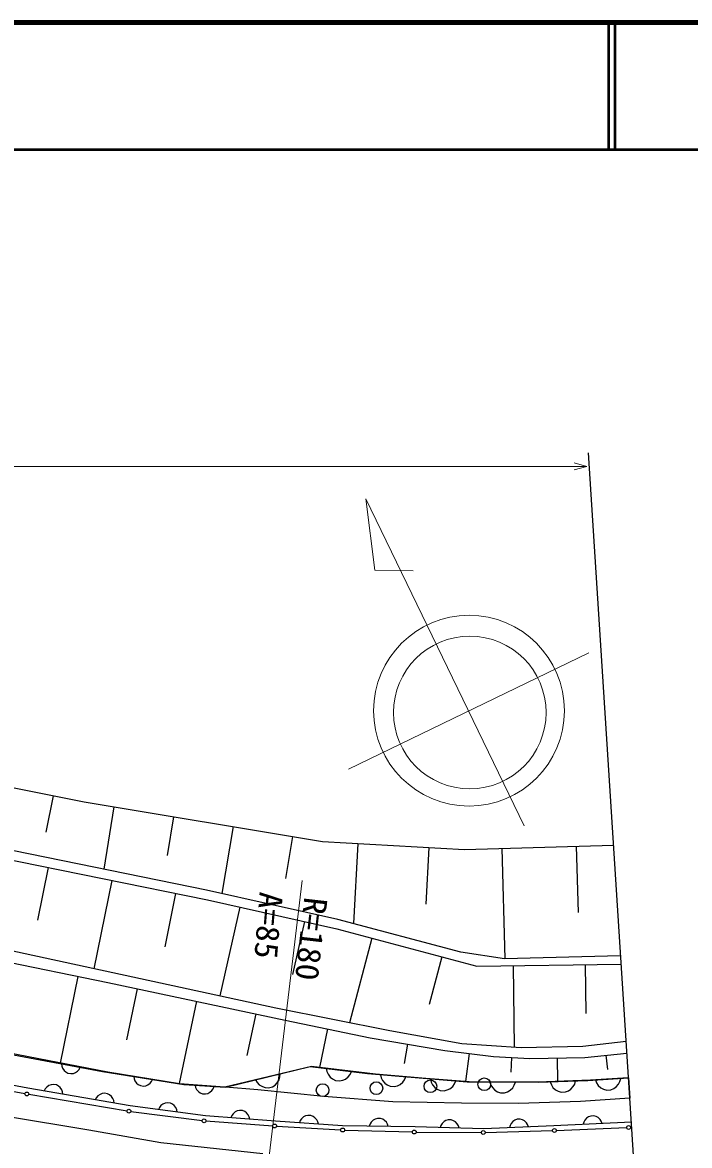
# Model space of a CAD drawing. Units: millimetres, scale not verified. Extents: x 40000 to 680000, y 20000 to 380000.
# Drawn here: x 462650 to 515114, y 291704 to 380000 of the extents above; entities that cross this region are included whole.
import ezdxf
from ezdxf.enums import TextEntityAlignment as Align

# ---------------------------------------------------------------- set-up
doc = ezdxf.new("R2010")
doc.units = ezdxf.units.MM
doc.header["$LTSCALE"] = 1000
for name, color, linetype, lineweight in [('M-BGD', 7, 'Continuous', 25), ('M-BGD-HTXT', 7, 'Continuous', 13), ('M-BMK-OTRS', 5, 'Continuous', 25), ('M-STR-HTXT', 7, 'Continuous', 13), ('M-TTL', 2, 'Continuous', 140), ('M-TTL-LINE', 7, 'Continuous', 50)]:
    doc.layers.add(name, color=color, linetype=linetype, lineweight=lineweight)
doc.styles.add('ＭＳ ゴシック', font='')
doc.styles.get('ＭＳ ゴシック').set_extended_font_data('MS Gothic')

msp = doc.modelspace()

# ---------------------------------------------------------------- linework, layer by layer
at = {"layer": 'M-BGD'}
for p, q in [((399320, 332477), (467508, 318715)), ((465073, 319207), (464496, 316350)), ((467508, 318715), (486237, 315611)), ((469849, 318327), (469039, 313439)), ((447119, 317126), (477206, 311023)), ((474531, 317551), (474028, 314514)), ((479214, 316775), (478342, 311516)), ((477129, 311787), (458472, 315597)), ((483896, 315999), (483347, 312688)), ((486237, 315611), (497412, 314990)), ((489030, 315456), (488681, 309156)), ((497412, 314990), (509137, 315316)), ((506206, 315234), (506351, 310014)), ((494618, 315145), (494369, 310669)), ((500343, 315071), (500584, 306389)), ((464670, 313566), (463832, 309434)), ((469685, 312549), (468275, 305600)), ((487449, 309484), (477129, 311787)), ((482565, 302516), (443714, 310901)), ((474699, 311532), (473846, 307325)), ((477206, 311023), (487378, 308741)), ((479749, 310453), (478181, 303462)), ((445771, 309338), (469353, 304522)), ((484835, 309311), (483901, 305149)), ((497135, 306904), (487449, 309484)), ((487378, 308741), (498394, 305813)), ((490132, 308009), (488366, 301362)), ((469353, 297465), (420566, 306872)), ((495640, 306545), (494641, 302787)), ((500548, 306388), (497135, 306904)), ((509697, 306614), (500548, 306388)), ((498394, 305813), (509738, 305964)), ((501230, 305851), (501315, 299425)), ((506902, 305927), (506953, 302082)), ((466994, 305004), (465603, 298189)), ((469353, 304522), (483319, 301564)), ((471680, 304029), (470828, 300004)), ((476336, 303043), (474965, 296571)), ((444045, 302197), (468953, 297529)), ((480992, 302057), (480297, 298776)), ((491546, 300729), (482565, 302516)), ((483319, 301564), (489985, 300173)), ((486652, 300869), (486020, 297837)), ((497203, 299687), (491546, 300729)), ((463085, 296213), (443446, 299910)), ((489985, 300173), (495868, 299176)), ((492926, 299675), (492668, 298148)), ((501867, 299390), (497203, 299687)), ((506729, 299489), (501867, 299390)), ((510129, 299894), (506729, 299489)), ((495868, 299176), (499686, 298694)), ((497777, 298935), (497498, 296728)), ((499686, 298694), (502541, 298557)), ((501114, 298625), (501058, 297463)), ((502541, 298557), (506876, 298625)), ((504709, 298591), (504738, 296736)), ((506876, 298625), (510188, 298974)), ((508532, 298800), (508651, 297672)), ((465725, 298134), (465751, 297946)), ((465751, 297946), (465812, 297782)), ((465812, 297782), (465931, 297607)), ((465931, 297607), (466062, 297491)), ((466816, 297441), (466991, 297561)), ((466991, 297561), (467107, 297692)), ((467107, 297692), (467199, 297858)), ((485394, 297913), (478557, 296285)), ((478612, 296281), (485290, 297926)), ((485290, 297926), (489777, 297359)), ((490411, 297305), (485394, 297913)), ((486541, 297768), (486590, 297520)), ((456577, 296945), (462843, 295788)), ((466062, 297491), (466228, 297399)), ((466228, 297399), (466464, 297355)), ((466464, 297355), (466652, 297380)), ((466652, 297380), (466816, 297441)), ((468953, 297529), (475331, 296513)), ((475003, 296565), (469353, 297465)), ((471401, 297139), (471432, 296952)), ((471432, 296952), (471498, 296789)), ((471498, 296789), (471622, 296618)), ((472683, 296601), (472795, 296735)), ((472795, 296735), (472883, 296903)), ((480980, 296865), (481115, 296651)), ((482687, 296626), (482833, 296868)), ((482833, 296868), (482902, 297091)), ((482902, 297091), (482922, 297343)), ((486590, 297520), (486684, 297306)), ((486684, 297306), (486857, 297083)), ((486857, 297083), (487041, 296939)), ((487041, 296939), (487269, 296829)), ((487269, 296829), (487586, 296789)), ((487586, 296789), (487835, 296838)), ((487835, 296838), (488048, 296932)), ((488048, 296932), (488272, 297106)), ((488272, 297106), (488416, 297289)), ((488416, 297289), (488525, 297517)), ((489777, 297359), (493838, 297018)), ((494380, 296973), (490411, 297305)), ((490811, 297272), (490870, 297026)), ((490870, 297026), (490973, 296817)), ((490973, 296817), (491156, 296601)), ((492351, 296500), (492567, 296683)), ((492567, 296683), (492704, 296872)), ((492704, 296872), (492804, 297104)), ((493838, 297018), (497615, 296705)), ((497794, 296704), (494380, 296973)), ((494729, 296944), (494789, 296698)), ((494789, 296698), (494893, 296489)), ((496623, 296547), (496723, 296779)), ((497615, 296705), (503211, 296677)), ((503160, 296677), (497794, 296704)), ((499413, 296696), (499492, 296456)), ((501332, 296446), (501413, 296686)), ((507323, 296833), (503160, 296677)), ((503211, 296677), (507102, 296819)), ((504157, 296711), (504246, 296475)), ((506084, 296542), (506156, 296784)), ((507102, 296819), (510313, 297018)), ((510283, 297016), (507323, 296833)), ((507709, 296857), (507804, 296622)), ((509533, 296529), (509641, 296736)), ((509641, 296736), (509706, 296980)), ((510313, 297018), (510415, 295430)), ((471126, 294827), (463085, 296213)), ((464446, 296161), (464356, 295994)), ((464560, 296294), (464446, 296161)), ((464733, 296416), (464560, 296294)), ((464897, 296479), (464733, 296416)), ((465084, 296508), (464897, 296479)), ((465321, 296467), (465084, 296508)), ((465488, 296377), (465321, 296467)), ((465620, 296263), (465488, 296377)), ((465743, 296090), (465620, 296263)), ((465806, 295927), (465743, 296090)), ((465834, 295739), (465806, 295927)), ((469105, 295815), (468917, 295786)), ((469341, 295774), (469105, 295815)), ((471622, 296618), (471756, 296505)), ((471756, 296505), (471924, 296418)), ((471924, 296418), (472161, 296380)), ((472161, 296380), (472349, 296411)), ((472349, 296411), (472511, 296476)), ((472511, 296476), (472683, 296601)), ((478557, 296285), (475003, 296565)), ((475331, 296513), (478612, 296281)), ((476224, 296450), (476271, 296266)), ((476271, 296266), (476350, 296110)), ((476350, 296110), (476489, 295950)), ((476489, 295950), (476632, 295849)), ((476632, 295849), (476808, 295777)), ((477047, 295760), (477231, 295807)), ((477231, 295807), (477387, 295887)), ((477387, 295887), (477547, 296026)), ((477547, 296026), (477647, 296169)), ((477647, 296169), (477720, 296344)), ((481174, 296081), (478612, 296281)), ((481115, 296651), (481279, 296485)), ((486342, 295569), (481174, 296081)), ((481279, 296485), (481521, 296339)), ((481521, 296339), (481744, 296270)), ((481744, 296270), (481997, 296250)), ((481997, 296250), (482307, 296327)), ((482307, 296327), (482521, 296462)), ((482521, 296462), (482687, 296626)), ((491156, 296601), (491345, 296464)), ((491345, 296464), (491577, 296364)), ((491577, 296364), (491896, 296338)), ((491896, 296338), (492142, 296397)), ((492142, 296397), (492351, 296500)), ((494893, 296489), (495075, 296273)), ((495075, 296273), (495265, 296137)), ((495265, 296137), (495497, 296038)), ((495497, 296038), (495816, 296011)), ((495816, 296011), (496062, 296071)), ((496062, 296071), (496271, 296174)), ((496271, 296174), (496487, 296357)), ((496487, 296357), (496623, 296547)), ((499492, 296456), (499611, 296255)), ((499611, 296255), (499810, 296054)), ((499810, 296054), (500009, 295933)), ((500009, 295933), (500249, 295852)), ((500249, 295852), (500569, 295850)), ((500569, 295850), (500809, 295929)), ((500809, 295929), (501010, 296048)), ((501010, 296048), (501211, 296247)), ((501211, 296247), (501332, 296446)), ((504246, 296475), (504373, 296279)), ((504373, 296279), (504580, 296086)), ((504580, 296086), (504784, 295974)), ((504784, 295974), (505027, 295903)), ((505027, 295903), (505347, 295914)), ((505347, 295914), (505584, 296003)), ((505584, 296003), (505779, 296130)), ((505779, 296130), (505972, 296337)), ((505972, 296337), (506084, 296542)), ((507804, 296622), (507936, 296430)), ((507936, 296430), (508148, 296243)), ((508148, 296243), (508355, 296135)), ((508355, 296135), (508600, 296070)), ((508600, 296070), (508919, 296090)), ((508919, 296090), (509154, 296185)), ((509154, 296185), (509346, 296317)), ((509346, 296317), (509533, 296529)), ((463139, 295736), (470875, 294428)), ((468466, 295468), (468377, 295301)), ((468581, 295601), (468466, 295468)), ((468754, 295723), (468581, 295601)), ((468917, 295786), (468754, 295723)), ((469508, 295684), (469341, 295774)), ((469641, 295570), (469508, 295684)), ((469763, 295397), (469641, 295570)), ((469826, 295234), (469763, 295397)), ((469855, 295046), (469826, 295234)), ((473701, 294969), (473532, 294840)), ((473861, 295039), (473701, 294969)), ((474047, 295074), (473861, 295039)), ((474285, 295043), (474047, 295074)), ((474456, 294960), (474285, 295043)), ((474593, 294851), (474456, 294960)), ((476808, 295777), (477047, 295760)), ((491766, 295143), (486342, 295569)), ((497191, 295030), (491766, 295143)), ((501649, 295001), (497191, 295030)), ((506534, 295172), (501649, 295001)), ((510415, 295430), (506534, 295172)), ((477041, 294041), (471126, 294827)), ((471172, 294384), (476783, 293664)), ((473423, 294703), (473340, 294533)), ((473532, 294840), (473423, 294703)), ((474722, 294682), (474593, 294851)), ((474791, 294522), (474722, 294682)), ((474827, 294335), (474791, 294522)), ((482540, 293625), (477041, 294041)), ((479116, 294065), (479043, 293890)), ((479217, 294208), (479116, 294065)), ((479378, 294346), (479217, 294208)), ((479535, 294424), (479378, 294346)), ((479719, 294471), (479535, 294424)), ((479958, 294453), (479719, 294471)), ((480133, 294379), (479958, 294453)), ((480276, 294278), (480133, 294379)), ((480414, 294117), (480276, 294278)), ((480492, 293961), (480414, 294117)), ((484915, 294030), (484759, 293951)), ((485099, 294077), (484915, 294030)), ((485338, 294061), (485099, 294077)), ((485514, 293988), (485338, 294061)), ((507581, 294033), (507341, 294022)), ((507764, 293982), (507581, 294033)), ((461394, 294008), (467878, 292927)), ((477082, 293634), (482333, 293256)), ((480539, 293777), (480492, 293961)), ((487808, 293256), (482540, 293625)), ((482632, 293237), (487683, 292935)), ((484499, 293668), (484426, 293493)), ((484599, 293812), (484499, 293668)), ((484759, 293951), (484599, 293812)), ((485657, 293888), (485514, 293988)), ((485796, 293728), (485657, 293888)), ((485875, 293572), (485796, 293728)), ((485923, 293388), (485875, 293572)), ((493539, 293163), (487808, 293256)), ((489987, 293401), (489924, 293222)), ((490079, 293549), (489987, 293401)), ((490231, 293697), (490079, 293549)), ((490383, 293784), (490231, 293697)), ((490564, 293841), (490383, 293784)), ((490804, 293837), (490564, 293841)), ((490983, 293775), (490804, 293837)), ((491131, 293682), (490983, 293775)), ((491279, 293530), (491131, 293682)), ((491366, 293378), (491279, 293530)), ((491423, 293197), (491366, 293378)), ((498945, 293025), (493539, 293163)), ((495557, 293292), (495492, 293113)), ((495651, 293439), (495557, 293292)), ((495805, 293585), (495651, 293439)), ((495957, 293671), (495805, 293585)), ((496138, 293727), (495957, 293671)), ((496378, 293721), (496138, 293727)), ((496557, 293656), (496378, 293721)), ((496704, 293562), (496557, 293656)), ((496850, 293408), (496704, 293562)), ((496936, 293256), (496850, 293408)), ((496992, 293075), (496936, 293256)), ((504445, 293256), (498945, 293025)), ((500998, 293291), (500946, 293109)), ((501082, 293445), (500998, 293291)), ((501225, 293601), (501082, 293445)), ((501371, 293697), (501225, 293601)), ((501549, 293765), (501371, 293697)), ((501789, 293775), (501549, 293765)), ((501971, 293722), (501789, 293775)), ((502125, 293639), (501971, 293722)), ((502281, 293495), (502125, 293639)), ((502377, 293349), (502281, 293495)), ((502444, 293172), (502377, 293349)), ((510537, 293541), (504445, 293256)), ((506793, 293546), (506742, 293363)), ((506876, 293700), (506793, 293546)), ((507019, 293857), (506876, 293700)), ((507164, 293954), (507019, 293857)), ((507341, 294022), (507164, 293954)), ((507918, 293899), (507764, 293982)), ((508075, 293756), (507918, 293899)), ((508172, 293611), (508075, 293756)), ((508240, 293434), (508172, 293611)), ((467878, 292927), (473539, 291949)), ((487983, 292922), (493313, 292771)), ((493613, 292765), (498743, 292728)), ((499043, 292731), (504333, 292882)), ((504633, 292892), (510173, 293120)), ((473539, 291949), (481545, 291075))]:
    msp.add_line(p, q, dxfattribs=at)
for centre, radius in [((490492, 296213), 500), ((494731, 296367), 500), ((498971, 296522), 500), ((462991, 295761), 150), ((486252, 296058), 500), ((471023, 294403), 150), ((476932, 293645), 150), ((482482, 293245), 150), ((510323, 293126), 150), ((487833, 292926), 150), ((493463, 292766), 150), ((498893, 292726), 150), ((504483, 292886), 150)]:
    msp.add_circle(centre, radius, dxfattribs=at)
at = {"layer": 'M-BGD-HTXT'}
for p, q in [((502110, 316827), (489662, 342553)), ((489662, 342553), (490376, 336931)), ((490376, 336931), (493376, 336887)), ((488281, 321300), (507184, 330447))]:
    msp.add_line(p, q, dxfattribs=at)
for centre, radius in [((497771, 325892), 7500), ((497832, 325746), 6000)]:
    msp.add_circle(centre, radius, dxfattribs=at)
at = {"layer": 'M-BMK-OTRS'}
msp.add_line((510954, 287045), (507156, 346157), dxfattribs=at)
at = {"layer": 'M-STR-HTXT'}
for p, q in [((506047, 345381), (507047, 345101)), ((393186, 345101), (507047, 345101)), ((507047, 345101), (506047, 344821)), ((484641, 312550), (481583, 286985))]:
    msp.add_line(p, q, dxfattribs=at)
at = {"layer": 'M-TTL'}
msp.add_line((680000, 380000), (40000, 380000), dxfattribs=at)
at = {"layer": 'M-TTL-LINE'}
for p, q in [((508747, 380000), (508747, 370000)), ((509247, 380000), (509247, 370000)), ((40000, 370000), (680000, 370000))]:
    msp.add_line(p, q, dxfattribs=at)

# ---------------------------------------------------------------- texts
at = {"layer": 'M-STR-HTXT', "style": 'ＭＳ ゴシック', "width": 1.05}
for s, rotation, p in [('A=85', 265.4, (480760, 311733)), ('R=180', 263.6, (484276, 311362))]:
    msp.add_text(s, height=1833, rotation=rotation, dxfattribs=at).set_placement(p, align=Align.BOTTOM_LEFT)

doc.saveas('drawing.dxf')
